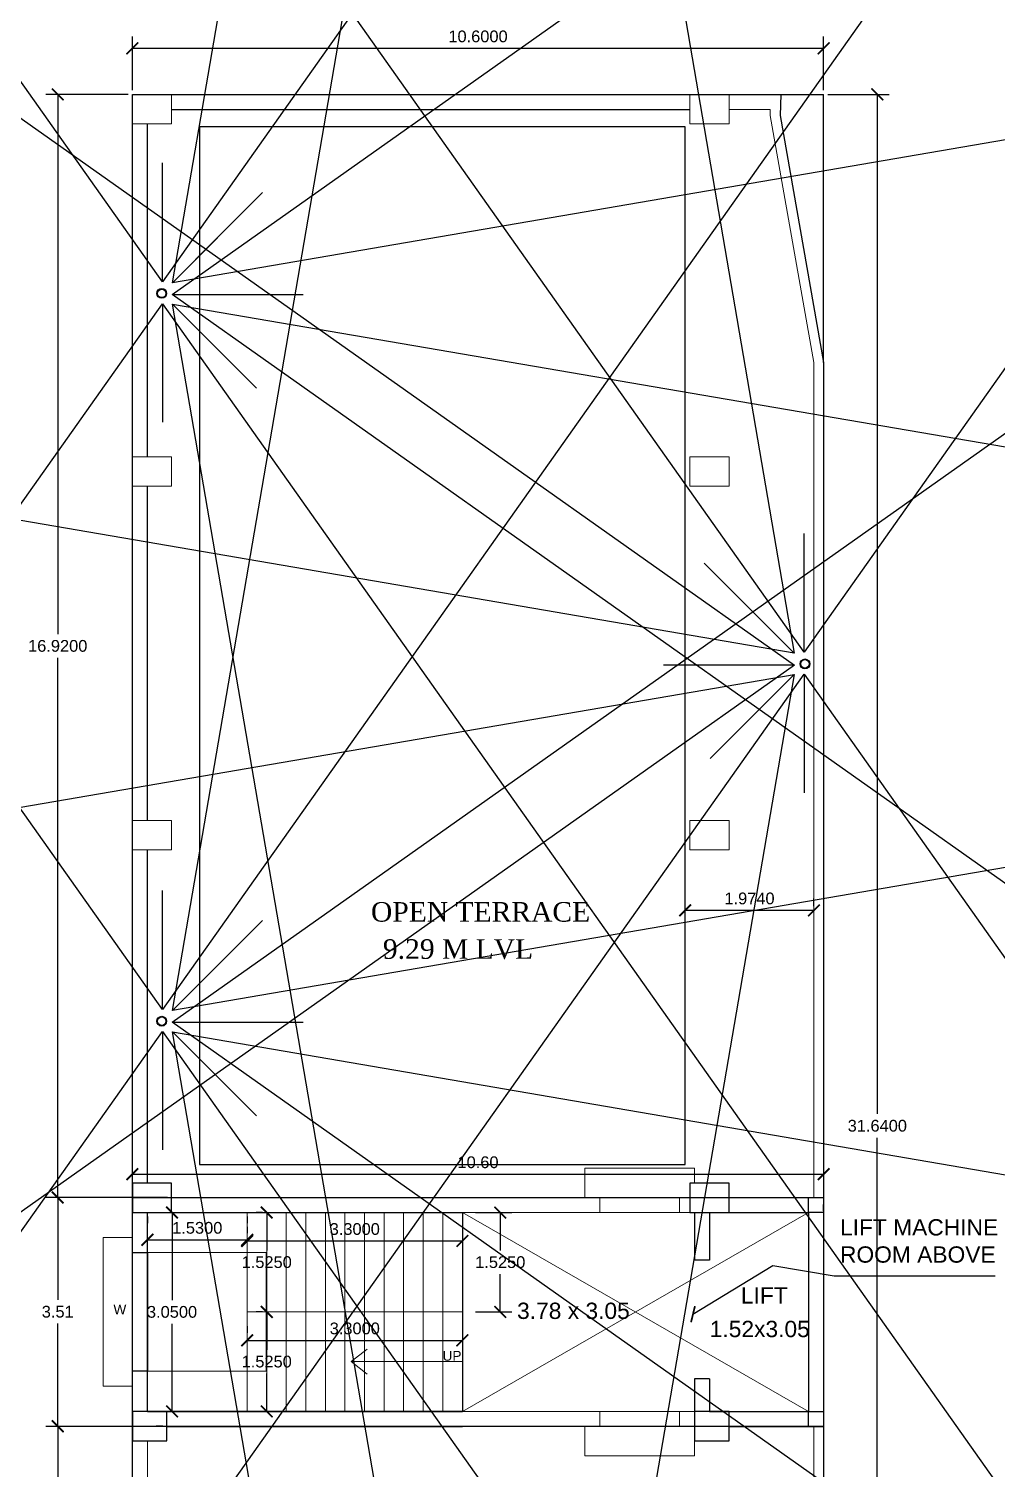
# Model space of a CAD drawing. Header units: metres. Extents: x -1559787 to -1559491, y 43492 to 43648.
# Drawn here: x -1559646.12 to -1559631.27, y 43506.4 to 43528.49 of the extents above; entities that cross this region are included whole.
import ezdxf

# ---------------------------------------------------------------- set-up
doc = ezdxf.new("R2010")
doc.units = ezdxf.units.M
doc.header["$LTSCALE"] = 750
doc.header["$MEASUREMENT"] = 0
doc.header["$PDMODE"] = 35
doc.header["$PDSIZE"] = 50
for name, pattern in [('Dashed', [0.75, 0.5, -0.25]), ('DOT2', [0.125, 0, -0.125]), ('HIDDEN', [0.375, 0.25, -0.125]), ('PHANTOM2', [1.25, 0.625, -0.125, 0.125, -0.125, 0.125, -0.125])]:
    doc.linetypes.add(name, pattern=pattern)
doc.layers.get('0').update_dxf_attribs({"lineweight": 5})
doc.layers.get('Defpoints').update_dxf_attribs({"lineweight": 0})
for name, color, linetype, lineweight in [('AR_DOOR', 32, 'Continuous', 9), ('BLK_1_FLR_2_ EXIT_WIDTH_ STAIR', 1, 'Continuous', 5), ('BLK_1_FLR_2_ROOM_1_LIGHT_VENTILATION_1', 2, 'Continuous', 5), ('BLK_1_FLR_2_STAIR_1_FLIGHT_1', 7, 'Continuous', 5), ('BLK_1_FLR_2_STAIR_1_FLIGHT_2', 7, 'Continuous', 5), ('BLK_1_FLR_2_STAIR_1_LANDING_1', 7, 'Continuous', 5), ('BLK_1_FLR_3_ROOF_AREA', 54, 'Continuous', 5), ('column', 242, 'Continuous', 25), ('ED', 30, 'Continuous', 0), ('TWO WHEELER', 8, 'Continuous', 13)]:
    doc.layers.add(name, color=color, linetype=linetype, lineweight=lineweight)
for name, color, linetype in [('BLK_1_FLR_1_STAIR_1', 1, 'Continuous'), ('BLK_1_STAIR_HEADROOM', 1, 'Continuous'), ('BLK_1_TERRACESERVICE_UTILITYDISTANCE', 1, 'Continuous'), ('DIM', 9, 'Continuous'), ('SOLAR_PANEL', 3, 'Continuous')]:
    doc.layers.add(name, color=color, linetype=linetype)
doc.styles.add('RS1', font='romans.shx', dxfattribs={"width": 0.75})
doc.styles.get("Standard").update_dxf_attribs({"font": 'arial.ttf'})
doc.styles.add('style4', font='BOOKOS.TTF', dxfattribs={"height": 300})
doc.dimstyles.new('DIM-100', dxfattribs={"dimtxt": 200, "dimasz": 100, "dimexe": 25, "dimexo": 25, "dimgap": 35, "dimtad": 1, "dimdec": 0, "dimrnd": 5, "dimzin": 0, "dimdsep": 46, "dimtxsty": 'RS1', "dimblk": 'ARCHTICK', "dimcen": 100, "dimdle": 25, "dimclrd": 8, "dimclre": 8, "dimclrt": 4, "dimadec": 0, "dimazin": 0, "dimtfac": 0.5, "dimtdec": 0, "dimtmove": 1, "dimatfit": 0, "dimfxl": 0, "dimfrac": 1, "dimtolj": 1, "dimtzin": 0, "dimarcsym": 0})
doc.dimstyles.get("Standard").update_dxf_attribs({"dimtxt": 0.18, "dimasz": 0.18, "dimexe": 0.18, "dimexo": 0.0625, "dimgap": 0.09, "dimtad": 1, "dimtih": 1, "dimtoh": 1, "dimdec": 4, "dimzin": 0, "dimdsep": 46, "dimtxsty": 'Standard', "dimblk": 'ARCHTICK', "dimcen": 0.09, "dimadec": 0, "dimazin": 0, "dimtfac": 1, "dimtdec": 4, "dimtofl": 0, "dimtmove": 0, "dimatfit": 3, "dimldrblk": 'ARCHTICK', "dimfxl": 0, "dimtolj": 1, "dimtzin": 0, "dimarcsym": 0})

# ---------------------------------------------------------------- blocks, each defined once
blk = doc.blocks.new('_ArchTick')
at = {"color": 0, "linetype": 'ByBlock', "const_width": 0.15}
blk.add_lwpolyline([(-0.5, -0.5), (0.5, 0.5)], dxfattribs=at)
blk = doc.blocks.new('*D163')
at = {"layer": 'BLK_1_TERRACESERVICE_UTILITYDISTANCE', "color": 0, "lineweight": -2}
for p, q in [((-1559636.06, 43513.034), (-1559636.06, 43515.151)), ((-1559634.086, 43515.034), (-1559634.086, 43515.151)), ((-1559634.086, 43514.971), (-1559636.06, 43514.971))]:
    blk.add_line(p, q, dxfattribs=at)
at = {"layer": 'Defpoints', "color": 0}
for p in [(-1559636.06, 43514.971), (-1559634.086, 43514.971), (-1559636.06, 43512.971)]:
    blk.add_point(p, dxfattribs=at)
at = {"layer": 'BLK_1_TERRACESERVICE_UTILITYDISTANCE', "color": 0, "lineweight": -2, "xscale": 0.18, "yscale": 0.18, "zscale": 0.18, "rotation": 180}
blk.add_blockref('_ArchTick', (-1559636.06, 43514.971), dxfattribs=at)
at = {"layer": 'BLK_1_TERRACESERVICE_UTILITYDISTANCE', "color": 0, "lineweight": -2, "xscale": 0.18, "yscale": 0.18, "zscale": 0.18}
blk.add_blockref('_ArchTick', (-1559634.086, 43514.971), dxfattribs=at)
at = {"layer": 'BLK_1_TERRACESERVICE_UTILITYDISTANCE', "color": 0, "insert": (-1559635.073, 43515.153), "char_height": 0.18, "attachment_point": 5}
blk.add_mtext('\\A1;1.9740', dxfattribs=at)
blk = doc.blocks.new('SUNSHADE W1')
at = {"linetype": 'HIDDEN'}
for p, q in [((260.541, 502.104), (260.091, 502.104)), ((260.091, 502.104), (260.091, 499.824)), ((260.541, 501.874), (260.541, 502.104)), ((260.541, 499.824), (260.541, 500.054)), ((260.091, 499.824), (260.541, 499.824))]:
    blk.add_line(p, q, dxfattribs=at)
blk = doc.blocks.new('*D167')
at = {"layer": 'Defpoints', "color": 0}
for p in [(-1559644.536, 43527.487), (-1559645.681, 43510.567), (-1559643.936, 43510.567)]:
    blk.add_point(p, dxfattribs=at)
at = {"layer": 'ED', "color": 0, "lineweight": -2}
for p, q in [((-1559644.599, 43527.487), (-1559645.861, 43527.487)), ((-1559645.681, 43527.487), (-1559645.681, 43519.209)), ((-1559645.681, 43510.567), (-1559645.681, 43518.845)), ((-1559643.999, 43510.567), (-1559645.861, 43510.567))]:
    blk.add_line(p, q, dxfattribs=at)
at = {"layer": 'ED', "color": 0, "lineweight": -2, "xscale": 0.18, "yscale": 0.18, "zscale": 0.18}
for p, rotation in [((-1559645.681, 43527.487), 90), ((-1559645.681, 43510.567), 270)]:
    blk.add_blockref('_ArchTick', p, dxfattribs=dict(at, rotation=rotation))
at = {"layer": 'ED', "color": 0, "insert": (-1559645.681, 43519.027), "char_height": 0.18, "attachment_point": 5}
blk.add_mtext('\\A1;16.9200', dxfattribs=at)
blk = doc.blocks.new('*D168')
at = {"layer": 'BLK_1_STAIR_HEADROOM', "color": 0, "linetype": 'DOT2', "lineweight": -2}
for p, q in [((-1559643.999, 43510.567), (-1559645.861, 43510.567)), ((-1559644.069, 43507.062), (-1559645.861, 43507.062))]:
    blk.add_line(p, q, dxfattribs=at)
at = {"layer": 'BLK_1_STAIR_HEADROOM', "color": 0, "linetype": 'PHANTOM2', "lineweight": -2}
for p, q in [((-1559645.681, 43510.567), (-1559645.681, 43508.997)), ((-1559645.681, 43507.062), (-1559645.681, 43508.633))]:
    blk.add_line(p, q, dxfattribs=at)
at = {"layer": 'Defpoints', "color": 0}
for p in [(-1559643.936, 43510.567), (-1559645.681, 43507.062), (-1559644.006, 43507.062)]:
    blk.add_point(p, dxfattribs=at)
at = {"layer": 'BLK_1_STAIR_HEADROOM', "color": 0, "lineweight": -2, "xscale": 0.18, "yscale": 0.18, "zscale": 0.18}
for p, rotation in [((-1559645.681, 43510.567), 90), ((-1559645.681, 43507.062), 270)]:
    blk.add_blockref('_ArchTick', p, dxfattribs=dict(at, rotation=rotation))
at = {"layer": 'BLK_1_STAIR_HEADROOM', "color": 0, "insert": (-1559645.681, 43508.815), "char_height": 0.18, "attachment_point": 5}
blk.add_mtext('\\A1;3.51', dxfattribs=at)
blk = doc.blocks.new('*D169')
at = {"layer": 'Defpoints', "color": 0}
for p in [(-1559644.006, 43507.057), (-1559645.681, 43496.072), (-1559644.271, 43496.072)]:
    blk.add_point(p, dxfattribs=at)
at = {"layer": 'ED', "color": 0, "lineweight": -2}
for p, q in [((-1559644.069, 43507.057), (-1559645.861, 43507.057)), ((-1559645.681, 43507.057), (-1559645.681, 43501.747)), ((-1559645.681, 43496.072), (-1559645.681, 43501.383)), ((-1559644.334, 43496.072), (-1559645.861, 43496.072))]:
    blk.add_line(p, q, dxfattribs=at)
at = {"layer": 'ED', "color": 0, "lineweight": -2, "xscale": 0.18, "yscale": 0.18, "zscale": 0.18}
for p, rotation in [((-1559645.681, 43507.057), 90), ((-1559645.681, 43496.072), 270)]:
    blk.add_blockref('_ArchTick', p, dxfattribs=dict(at, rotation=rotation))
at = {"layer": 'ED', "color": 0, "insert": (-1559645.681, 43501.565), "char_height": 0.18, "attachment_point": 5}
blk.add_mtext('\\A1;10.9850', dxfattribs=at)
blk = doc.blocks.new('*D172')
at = {"layer": 'Defpoints', "color": 0}
for p in [(-1559633.936, 43527.487), (-1559633.113, 43527.487), (-1559633.936, 43495.847)]:
    blk.add_point(p, dxfattribs=at)
at = {"layer": 'ED', "color": 0, "lineweight": -2}
for p, q in [((-1559633.874, 43527.487), (-1559632.933, 43527.487)), ((-1559633.113, 43527.487), (-1559633.113, 43511.849)), ((-1559633.113, 43495.847), (-1559633.113, 43511.485)), ((-1559633.874, 43495.847), (-1559632.933, 43495.847))]:
    blk.add_line(p, q, dxfattribs=at)
at = {"layer": 'ED', "color": 0, "lineweight": -2, "xscale": 0.18, "yscale": 0.18, "zscale": 0.18}
for p, rotation in [((-1559633.113, 43527.487), 90), ((-1559633.113, 43495.847), 270)]:
    blk.add_blockref('_ArchTick', p, dxfattribs=dict(at, rotation=rotation))
at = {"layer": 'ED', "color": 0, "insert": (-1559633.113, 43511.667), "char_height": 0.18, "attachment_point": 5}
blk.add_mtext('\\A1;31.6400', dxfattribs=at)
blk = doc.blocks.new('*D173')
at = {"layer": 'Defpoints', "color": 0}
for p in [(-1559644.536, 43528.193), (-1559644.536, 43527.487), (-1559633.936, 43527.487)]:
    blk.add_point(p, dxfattribs=at)
at = {"layer": 'ED', "color": 0, "lineweight": -2}
for p, q in [((-1559644.536, 43527.55), (-1559644.536, 43528.373)), ((-1559633.936, 43527.55), (-1559633.936, 43528.373)), ((-1559633.936, 43528.193), (-1559644.536, 43528.193))]:
    blk.add_line(p, q, dxfattribs=at)
at = {"layer": 'ED', "color": 0, "lineweight": -2, "xscale": 0.18, "yscale": 0.18, "zscale": 0.18, "rotation": 180}
blk.add_blockref('_ArchTick', (-1559644.536, 43528.193), dxfattribs=at)
at = {"layer": 'ED', "color": 0, "lineweight": -2, "xscale": 0.18, "yscale": 0.18, "zscale": 0.18}
blk.add_blockref('_ArchTick', (-1559633.936, 43528.193), dxfattribs=at)
at = {"layer": 'ED', "color": 0, "insert": (-1559639.236, 43528.375), "char_height": 0.18, "attachment_point": 5}
blk.add_mtext('\\A1;10.6000', dxfattribs=at)
blk = doc.blocks.new('*D194')
at = {"layer": 'BLK_1_STAIR_HEADROOM', "color": 0, "linetype": 'DOT2', "lineweight": -2}
for p, q in [((-1559644.536, 43510.362), (-1559644.536, 43511.105)), ((-1559633.936, 43510.362), (-1559633.936, 43511.105))]:
    blk.add_line(p, q, dxfattribs=at)
at = {"layer": 'BLK_1_STAIR_HEADROOM', "color": 0, "linetype": 'PHANTOM2', "lineweight": -2}
blk.add_line((-1559644.536, 43510.925), (-1559633.936, 43510.925), dxfattribs=at)
at = {"layer": 'Defpoints', "color": 0}
for p in [(-1559633.936, 43510.925), (-1559644.536, 43510.299), (-1559633.936, 43510.299)]:
    blk.add_point(p, dxfattribs=at)
at = {"layer": 'BLK_1_STAIR_HEADROOM', "color": 0, "lineweight": -2, "xscale": 0.18, "yscale": 0.18, "zscale": 0.18, "rotation": 180}
blk.add_blockref('_ArchTick', (-1559644.536, 43510.925), dxfattribs=at)
at = {"layer": 'BLK_1_STAIR_HEADROOM', "color": 0, "lineweight": -2, "xscale": 0.18, "yscale": 0.18, "zscale": 0.18}
blk.add_blockref('_ArchTick', (-1559633.936, 43510.925), dxfattribs=at)
at = {"layer": 'BLK_1_STAIR_HEADROOM', "color": 0, "insert": (-1559639.236, 43511.107), "char_height": 0.18, "attachment_point": 5}
blk.add_mtext('\\A1;10.60', dxfattribs=at)
blk = doc.blocks.new('*D210')
at = {"layer": 'BLK_1_FLR_2_STAIR_1_FLIGHT_1', "color": 0, "linetype": 'DOT2', "lineweight": -2}
for p, q in [((-1559642.539, 43510.337), (-1559642.656, 43510.337)), ((-1559642.539, 43508.812), (-1559642.656, 43508.812))]:
    blk.add_line(p, q, dxfattribs=at)
at = {"layer": 'BLK_1_FLR_2_STAIR_1_FLIGHT_1', "color": 0, "linetype": 'PHANTOM2', "lineweight": -2}
for p, q in [((-1559642.476, 43510.337), (-1559642.476, 43509.757)), ((-1559642.476, 43508.812), (-1559642.476, 43509.393))]:
    blk.add_line(p, q, dxfattribs=at)
at = {"layer": 'Defpoints', "color": 0}
for p in [(-1559642.476, 43510.337), (-1559642.476, 43508.812), (-1559642.476, 43508.812)]:
    blk.add_point(p, dxfattribs=at)
at = {"layer": 'BLK_1_FLR_2_STAIR_1_FLIGHT_1', "color": 0, "lineweight": -2, "xscale": 0.18, "yscale": 0.18, "zscale": 0.18}
for p, rotation in [((-1559642.476, 43510.337), 90), ((-1559642.476, 43508.812), 270)]:
    blk.add_blockref('_ArchTick', p, dxfattribs=dict(at, rotation=rotation))
at = {"layer": 'BLK_1_FLR_2_STAIR_1_FLIGHT_1', "color": 0, "insert": (-1559642.476, 43509.575), "char_height": 0.18, "attachment_point": 5}
blk.add_mtext('\\A1;1.5250', dxfattribs=at)
blk = doc.blocks.new('*D211')
at = {"layer": 'BLK_1_FLR_2_STAIR_1_FLIGHT_1', "color": 0, "linetype": 'DOT2', "lineweight": -2}
for p, q in [((-1559642.776, 43510.119), (-1559642.776, 43509.721)), ((-1559639.476, 43510.119), (-1559639.476, 43509.721))]:
    blk.add_line(p, q, dxfattribs=at)
at = {"layer": 'BLK_1_FLR_2_STAIR_1_FLIGHT_1', "color": 0, "linetype": 'PHANTOM2', "lineweight": -2}
blk.add_line((-1559642.776, 43509.901), (-1559639.476, 43509.901), dxfattribs=at)
at = {"layer": 'Defpoints', "color": 0}
for p in [(-1559642.776, 43510.181), (-1559639.476, 43510.181), (-1559639.476, 43509.901)]:
    blk.add_point(p, dxfattribs=at)
at = {"layer": 'BLK_1_FLR_2_STAIR_1_FLIGHT_1', "color": 0, "lineweight": -2, "xscale": 0.18, "yscale": 0.18, "zscale": 0.18, "rotation": 180}
blk.add_blockref('_ArchTick', (-1559642.776, 43509.901), dxfattribs=at)
at = {"layer": 'BLK_1_FLR_2_STAIR_1_FLIGHT_1', "color": 0, "lineweight": -2, "xscale": 0.18, "yscale": 0.18, "zscale": 0.18}
blk.add_blockref('_ArchTick', (-1559639.476, 43509.901), dxfattribs=at)
at = {"layer": 'BLK_1_FLR_2_STAIR_1_FLIGHT_1', "color": 0, "insert": (-1559641.126, 43510.083), "char_height": 0.18, "attachment_point": 5}
blk.add_mtext('\\A1;3.3000', dxfattribs=at)
blk = doc.blocks.new('*D212')
at = {"layer": 'BLK_1_FLR_2_STAIR_1_FLIGHT_2', "color": 0, "linetype": 'DOT2', "lineweight": -2}
for p, q in [((-1559642.539, 43508.812), (-1559642.656, 43508.812)), ((-1559642.539, 43507.287), (-1559642.656, 43507.287))]:
    blk.add_line(p, q, dxfattribs=at)
at = {"layer": 'BLK_1_FLR_2_STAIR_1_FLIGHT_2', "color": 0, "linetype": 'PHANTOM2', "lineweight": -2}
for p, q in [((-1559642.476, 43508.812), (-1559642.476, 43508.232)), ((-1559642.476, 43507.287), (-1559642.476, 43507.868))]:
    blk.add_line(p, q, dxfattribs=at)
at = {"layer": 'Defpoints', "color": 0}
for p in [(-1559642.476, 43508.812), (-1559642.476, 43507.287), (-1559642.476, 43507.287)]:
    blk.add_point(p, dxfattribs=at)
at = {"layer": 'BLK_1_FLR_2_STAIR_1_FLIGHT_2', "color": 0, "lineweight": -2, "xscale": 0.18, "yscale": 0.18, "zscale": 0.18}
for p, rotation in [((-1559642.476, 43508.812), 90), ((-1559642.476, 43507.287), 270)]:
    blk.add_blockref('_ArchTick', p, dxfattribs=dict(at, rotation=rotation))
at = {"layer": 'BLK_1_FLR_2_STAIR_1_FLIGHT_2', "color": 0, "insert": (-1559642.476, 43508.05), "char_height": 0.18, "attachment_point": 5}
blk.add_mtext('\\A1;1.5250', dxfattribs=at)
blk = doc.blocks.new('*D213')
at = {"layer": 'BLK_1_FLR_2_STAIR_1_FLIGHT_2', "color": 0, "linetype": 'DOT2', "lineweight": -2}
for p, q in [((-1559642.776, 43508.594), (-1559642.776, 43508.196)), ((-1559639.476, 43508.594), (-1559639.476, 43508.196))]:
    blk.add_line(p, q, dxfattribs=at)
at = {"layer": 'BLK_1_FLR_2_STAIR_1_FLIGHT_2', "color": 0, "linetype": 'PHANTOM2', "lineweight": -2}
blk.add_line((-1559642.776, 43508.376), (-1559639.476, 43508.376), dxfattribs=at)
at = {"layer": 'Defpoints', "color": 0}
for p in [(-1559642.776, 43508.656), (-1559639.476, 43508.656), (-1559639.476, 43508.376)]:
    blk.add_point(p, dxfattribs=at)
at = {"layer": 'BLK_1_FLR_2_STAIR_1_FLIGHT_2', "color": 0, "lineweight": -2, "xscale": 0.18, "yscale": 0.18, "zscale": 0.18, "rotation": 180}
blk.add_blockref('_ArchTick', (-1559642.776, 43508.376), dxfattribs=at)
at = {"layer": 'BLK_1_FLR_2_STAIR_1_FLIGHT_2', "color": 0, "lineweight": -2, "xscale": 0.18, "yscale": 0.18, "zscale": 0.18}
blk.add_blockref('_ArchTick', (-1559639.476, 43508.376), dxfattribs=at)
at = {"layer": 'BLK_1_FLR_2_STAIR_1_FLIGHT_2', "color": 0, "insert": (-1559641.126, 43508.558), "char_height": 0.18, "attachment_point": 5}
blk.add_mtext('\\A1;3.3000', dxfattribs=at)
blk = doc.blocks.new('*D214')
at = {"layer": 'BLK_1_FLR_2_STAIR_1_LANDING_1', "color": 0, "linetype": 'DOT2', "lineweight": -2}
for p, q in [((-1559644.306, 43510.275), (-1559644.306, 43509.739)), ((-1559642.776, 43510.275), (-1559642.776, 43509.739))]:
    blk.add_line(p, q, dxfattribs=at)
at = {"layer": 'BLK_1_FLR_2_STAIR_1_LANDING_1', "color": 0, "linetype": 'PHANTOM2', "lineweight": -2}
blk.add_line((-1559644.306, 43509.919), (-1559642.776, 43509.919), dxfattribs=at)
at = {"layer": 'Defpoints', "color": 0}
for p in [(-1559644.306, 43510.337), (-1559642.776, 43510.337), (-1559642.776, 43509.919)]:
    blk.add_point(p, dxfattribs=at)
at = {"layer": 'BLK_1_FLR_2_STAIR_1_LANDING_1', "color": 0, "lineweight": -2, "xscale": 0.18, "yscale": 0.18, "zscale": 0.18, "rotation": 180}
blk.add_blockref('_ArchTick', (-1559644.306, 43509.919), dxfattribs=at)
at = {"layer": 'BLK_1_FLR_2_STAIR_1_LANDING_1', "color": 0, "lineweight": -2, "xscale": 0.18, "yscale": 0.18, "zscale": 0.18}
blk.add_blockref('_ArchTick', (-1559642.776, 43509.919), dxfattribs=at)
at = {"layer": 'BLK_1_FLR_2_STAIR_1_LANDING_1', "color": 0, "insert": (-1559643.541, 43510.101), "char_height": 0.18, "attachment_point": 5}
blk.add_mtext('\\A1;1.5300', dxfattribs=at)
blk = doc.blocks.new('*D215')
at = {"layer": 'BLK_1_FLR_2_STAIR_1_LANDING_1', "color": 0, "linetype": 'DOT2', "lineweight": -2}
for p, q in [((-1559644.244, 43510.337), (-1559643.748, 43510.337)), ((-1559644.244, 43507.287), (-1559643.748, 43507.287))]:
    blk.add_line(p, q, dxfattribs=at)
at = {"layer": 'BLK_1_FLR_2_STAIR_1_LANDING_1', "color": 0, "linetype": 'PHANTOM2', "lineweight": -2}
for p, q in [((-1559643.928, 43510.337), (-1559643.928, 43508.994)), ((-1559643.928, 43507.287), (-1559643.928, 43508.63))]:
    blk.add_line(p, q, dxfattribs=at)
at = {"layer": 'Defpoints', "color": 0}
for p in [(-1559644.306, 43510.337), (-1559644.306, 43507.287), (-1559643.928, 43507.287)]:
    blk.add_point(p, dxfattribs=at)
at = {"layer": 'BLK_1_FLR_2_STAIR_1_LANDING_1', "color": 0, "lineweight": -2, "xscale": 0.18, "yscale": 0.18, "zscale": 0.18}
for p, rotation in [((-1559643.928, 43510.337), 90), ((-1559643.928, 43507.287), 270)]:
    blk.add_blockref('_ArchTick', p, dxfattribs=dict(at, rotation=rotation))
at = {"layer": 'BLK_1_FLR_2_STAIR_1_LANDING_1', "color": 0, "insert": (-1559643.928, 43508.812), "char_height": 0.18, "attachment_point": 5}
blk.add_mtext('\\A1;3.0500', dxfattribs=at)
blk = doc.blocks.new('*D216')
at = {"layer": 'BLK_1_FLR_2_ EXIT_WIDTH_ STAIR', "color": 0, "lineweight": -2}
for p, q in [((-1559639.274, 43510.337), (-1559638.715, 43510.337)), ((-1559638.895, 43510.337), (-1559638.895, 43509.757)), ((-1559638.895, 43508.812), (-1559638.895, 43509.393)), ((-1559639.274, 43508.812), (-1559638.715, 43508.812))]:
    blk.add_line(p, q, dxfattribs=at)
at = {"layer": 'Defpoints', "color": 0}
for p in [(-1559639.336, 43510.337), (-1559639.336, 43508.812), (-1559638.895, 43508.812)]:
    blk.add_point(p, dxfattribs=at)
at = {"layer": 'BLK_1_FLR_2_ EXIT_WIDTH_ STAIR', "color": 0, "lineweight": -2, "xscale": 0.18, "yscale": 0.18, "zscale": 0.18}
for p, rotation in [((-1559638.895, 43510.337), 90), ((-1559638.895, 43508.812), 270)]:
    blk.add_blockref('_ArchTick', p, dxfattribs=dict(at, rotation=rotation))
at = {"layer": 'BLK_1_FLR_2_ EXIT_WIDTH_ STAIR', "color": 0, "insert": (-1559638.895, 43509.575), "char_height": 0.18, "attachment_point": 5}
blk.add_mtext('\\A1;1.5250', dxfattribs=at)

msp = doc.modelspace()

# ---------------------------------------------------------------- linework, layer by layer
at = {"lineweight": -2}
for p, q in [((-1559644.5362, 43527.48736), (-1559635.3862, 43527.48736)), ((-1559644.5362, 43495.84736), (-1559644.5362, 43527.48736)), ((-1559634.59426, 43527.48736), (-1559634.60044, 43527.16149)), ((-1559643.9362, 43527.25736), (-1559635.9862, 43527.25736)), ((-1559634.60044, 43527.16149), (-1559633.9362, 43523.37494)), ((-1559644.3062, 43521.92736), (-1559644.3062, 43527.03736)), ((-1559644.3062, 43516.34736), (-1559644.3062, 43521.47736)), ((-1559644.3062, 43510.78736), (-1559644.3062, 43515.89736)), ((-1559643.9362, 43510.56736), (-1559639.4762, 43510.56736)), ((-1559635.3862, 43510.56736), (-1559633.9362, 43510.56736)), ((-1559633.9362, 43510.56736), (-1559633.9362, 43507.05736)), ((-1559644.5362, 43510.33736), (-1559639.4762, 43510.33736)), ((-1559644.3062, 43507.28736), (-1559644.3062, 43510.33736)), ((-1559635.9162, 43510.33736), (-1559635.9162, 43509.60736)), ((-1559635.6862, 43510.33736), (-1559634.1662, 43510.33736)), ((-1559635.6862, 43510.33736), (-1559635.6862, 43509.60736)), ((-1559634.1662, 43510.33736), (-1559634.1662, 43507.28736)), ((-1559635.6862, 43509.60736), (-1559635.9162, 43509.60736)), ((-1559635.9162, 43507.78736), (-1559635.9162, 43507.28736)), ((-1559635.6862, 43507.78736), (-1559635.9162, 43507.78736)), ((-1559635.6862, 43507.78736), (-1559635.6862, 43507.28736)), ((-1559644.3062, 43507.28736), (-1559639.4762, 43507.28736)), ((-1559635.6862, 43507.28736), (-1559634.1662, 43507.28736)), ((-1559644.0062, 43507.05736), (-1559639.4762, 43507.05736)), ((-1559635.3862, 43507.05736), (-1559633.9362, 43507.05736))]:
    msp.add_line(p, q, dxfattribs=at)
at = {"linetype": 'Dashed', "lineweight": -2}
for p, q in [((-1559635.3862, 43527.48736), (-1559634.59426, 43527.48736)), ((-1559634.59426, 43527.48736), (-1559633.9362, 43527.48736)), ((-1559633.9362, 43523.37494), (-1559633.9362, 43527.48736)), ((-1559633.9362, 43523.37494), (-1559633.9362, 43510.56736)), ((-1559633.9362, 43510.56736), (-1559633.9362, 43495.84736))]:
    msp.add_line(p, q, dxfattribs=at)
for p, q in [((-1559635.3862, 43527.25736), (-1559634.7562, 43527.25736)), ((-1559634.7562, 43527.25736), (-1559634.7562, 43527.16149)), ((-1559634.0862, 43523.37494), (-1559634.7562, 43527.16149)), ((-1559634.0862, 43510.56736), (-1559634.0862, 43523.37494)), ((-1559637.5962, 43510.56736), (-1559637.5962, 43511.01736)), ((-1559637.5962, 43511.01736), (-1559635.9162, 43511.01736)), ((-1559635.9162, 43511.01736), (-1559635.9162, 43510.78736)), ((-1559639.4762, 43510.56736), (-1559635.9862, 43510.56736)), ((-1559642.7762, 43507.28736), (-1559642.7762, 43510.33736)), ((-1559642.4762, 43507.28736), (-1559642.4762, 43510.33736)), ((-1559642.1762, 43507.28736), (-1559642.1762, 43510.33736)), ((-1559641.8762, 43507.28736), (-1559641.8762, 43510.33736)), ((-1559641.5762, 43507.28736), (-1559641.5762, 43510.33736)), ((-1559641.2762, 43507.28736), (-1559641.2762, 43510.33736)), ((-1559640.9762, 43507.28736), (-1559640.9762, 43510.33736)), ((-1559640.6762, 43507.28736), (-1559640.6762, 43510.33736)), ((-1559640.3762, 43507.28736), (-1559640.3762, 43510.33736)), ((-1559640.0762, 43507.28736), (-1559640.0762, 43510.33736)), ((-1559639.7762, 43507.28736), (-1559639.7762, 43510.33736)), ((-1559639.4762, 43510.33736), (-1559635.9162, 43510.33736)), ((-1559639.4762, 43510.33736), (-1559634.1662, 43507.28736)), ((-1559634.1662, 43510.33736), (-1559639.4762, 43507.28736)), ((-1559639.4762, 43507.28736), (-1559639.4762, 43510.33736)), ((-1559642.7762, 43508.81236), (-1559639.4762, 43508.81236)), ((-1559641.18189, 43508.04986), (-1559640.93475, 43508.24283)), ((-1559641.18189, 43508.04986), (-1559639.4762, 43508.04986)), ((-1559641.18189, 43508.04986), (-1559640.93475, 43507.85689)), ((-1559639.4762, 43507.28736), (-1559635.9162, 43507.28736)), ((-1559639.4762, 43507.05736), (-1559635.9162, 43507.05736)), ((-1559637.3662, 43507.05736), (-1559637.5962, 43507.05736)), ((-1559637.5962, 43507.05736), (-1559637.5962, 43506.60736)), ((-1559634.0862, 43496.07736), (-1559634.0862, 43507.05736)), ((-1559644.3062, 43506.83736), (-1559644.3062, 43503.54569)), ((-1559635.9162, 43506.60736), (-1559635.9162, 43506.83736)), ((-1559637.5962, 43506.60736), (-1559635.9162, 43506.60736))]:
    msp.add_line(p, q)
for points in [[(-1559643.9362, 43527.03736), (-1559643.9362, 43527.48736), (-1559644.5362, 43527.48736), (-1559644.5362, 43527.03736)], [(-1559635.3862, 43527.03736), (-1559635.3862, 43527.48736), (-1559635.9862, 43527.48736), (-1559635.9862, 43527.03736)], [(-1559643.9362, 43521.47736), (-1559643.9362, 43521.92736), (-1559644.5362, 43521.92736), (-1559644.5362, 43521.47736)], [(-1559635.3862, 43521.47736), (-1559635.3862, 43521.92736), (-1559635.9862, 43521.92736), (-1559635.9862, 43521.47736)], [(-1559643.9362, 43515.89736), (-1559643.9362, 43516.34736), (-1559644.5362, 43516.34736), (-1559644.5362, 43515.89736)], [(-1559635.3862, 43515.89736), (-1559635.3862, 43516.34736), (-1559635.9862, 43516.34736), (-1559635.9862, 43515.89736)], [(-1559634.1662, 43507.28736), (-1559634.1662, 43507.05736), (-1559633.9362, 43507.05736), (-1559633.9362, 43507.28736)]]:
    msp.add_lwpolyline(points, close=True)
at = {"lineweight": -2}
msp.add_lwpolyline([(-1559644.5362, 43509.72236), (-1559644.3062, 43509.72236), (-1559644.3062, 43507.90236), (-1559644.5362, 43507.90236)], close=True, dxfattribs=at)
at = {"layer": 'AR_DOOR'}
for points in [[(-1559637.3662, 43510.56736), (-1559637.3662, 43510.33736), (-1559636.1462, 43510.33736), (-1559636.1462, 43510.56736)], [(-1559637.3662, 43507.28736), (-1559637.3662, 43507.05736), (-1559636.1462, 43507.05736), (-1559636.1462, 43507.28736)]]:
    msp.add_lwpolyline(points, close=True, dxfattribs=at)
at = {"layer": 'BLK_1_FLR_1_STAIR_1'}
msp.add_lwpolyline([(-1559644.3062, 43510.33736), (-1559639.4762, 43510.33736), (-1559639.4762, 43507.28736), (-1559644.3062, 43507.28736)], close=True, dxfattribs=at)
at = {"layer": 'BLK_1_FLR_2_ROOM_1_LIGHT_VENTILATION_1'}
msp.add_lwpolyline([(-1559644.3062, 43507.90236), (-1559642.4862, 43507.90236), (-1559642.4862, 43509.72236), (-1559644.3062, 43509.72236)], close=True, dxfattribs=at)
at = {"layer": 'BLK_1_FLR_2_STAIR_1_FLIGHT_1'}
for p, q in [((-1559642.7762, 43510.33736), (-1559642.7762, 43508.81236)), ((-1559642.4762, 43510.33736), (-1559642.4762, 43508.81236)), ((-1559642.1762, 43510.33736), (-1559642.1762, 43508.81236)), ((-1559641.8762, 43510.33736), (-1559641.8762, 43508.81236)), ((-1559641.5762, 43510.33736), (-1559641.5762, 43508.81236)), ((-1559641.2762, 43510.33736), (-1559641.2762, 43508.81236)), ((-1559640.9762, 43510.33736), (-1559640.9762, 43508.81236)), ((-1559640.6762, 43510.33736), (-1559640.6762, 43508.81236)), ((-1559640.0762, 43510.33736), (-1559640.0762, 43508.81236)), ((-1559639.7762, 43510.33736), (-1559639.7762, 43508.81236)), ((-1559639.4762, 43510.33736), (-1559639.4762, 43508.81236))]:
    msp.add_line(p, q, dxfattribs=at)
msp.add_lwpolyline([(-1559642.7762, 43510.33736), (-1559639.4762, 43510.33736), (-1559639.4762, 43508.81236), (-1559642.7762, 43508.81236)], close=True, dxfattribs=at)
at = {"layer": 'BLK_1_FLR_2_STAIR_1_FLIGHT_2'}
for p, q in [((-1559642.7762, 43508.81236), (-1559642.7762, 43507.28736)), ((-1559642.4762, 43508.81236), (-1559642.4762, 43507.28736)), ((-1559642.1762, 43508.81236), (-1559642.1762, 43507.28736)), ((-1559641.8762, 43508.81236), (-1559641.8762, 43507.28736)), ((-1559641.5762, 43508.81236), (-1559641.5762, 43507.28736)), ((-1559641.2762, 43508.81236), (-1559641.2762, 43507.28736)), ((-1559640.9762, 43508.81236), (-1559640.9762, 43507.28736)), ((-1559640.6762, 43508.81236), (-1559640.6762, 43507.28736)), ((-1559640.3762, 43508.81236), (-1559640.3762, 43507.28736)), ((-1559640.0762, 43508.81236), (-1559640.0762, 43507.28736)), ((-1559639.7762, 43508.81236), (-1559639.7762, 43507.28736)), ((-1559639.4762, 43508.81236), (-1559639.4762, 43507.28736))]:
    msp.add_line(p, q, dxfattribs=at)
msp.add_lwpolyline([(-1559639.4762, 43508.81236), (-1559642.7762, 43508.81236), (-1559642.7762, 43507.28736), (-1559639.4762, 43507.28736)], close=True, dxfattribs=at)
at = {"layer": 'BLK_1_FLR_2_STAIR_1_LANDING_1'}
msp.add_lwpolyline([(-1559644.3062, 43510.33736), (-1559642.7762, 43510.33736), (-1559642.7762, 43507.28736), (-1559644.3062, 43507.28736)], close=True, dxfattribs=at)
at = {"layer": 'BLK_1_FLR_3_ROOF_AREA'}
msp.add_lwpolyline([(-1559644.5362, 43527.48736), (-1559634.59426, 43527.48736), (-1559634.60044, 43527.16149), (-1559633.93594, 43523.37349), (-1559633.9362, 43495.84736), (-1559644.5362, 43495.84736)], close=True, dxfattribs=at)
at = {"layer": 'BLK_1_STAIR_HEADROOM'}
msp.add_lwpolyline([(-1559644.5362, 43510.56736), (-1559633.9362, 43510.56736), (-1559633.9362, 43507.05736), (-1559644.5362, 43507.05736)], close=True, dxfattribs=at)
at = {"layer": 'column'}
for points in [[(-1559643.9362, 43510.33736), (-1559643.9362, 43510.78736), (-1559644.5362, 43510.78736), (-1559644.5362, 43510.33736)], [(-1559635.3862, 43510.33736), (-1559635.3862, 43510.78736), (-1559635.9862, 43510.78736), (-1559635.9862, 43510.33736)], [(-1559634.1662, 43510.33736), (-1559634.1662, 43510.56736), (-1559633.9362, 43510.56736), (-1559633.9362, 43510.33736)], [(-1559644.5362, 43507.28736), (-1559644.5362, 43506.83736), (-1559644.0062, 43506.83736), (-1559644.0062, 43507.28736)], [(-1559635.9162, 43507.28736), (-1559635.9162, 43506.83736), (-1559635.3862, 43506.83736), (-1559635.3862, 43507.28736)], [(-1559634.1662, 43507.05736), (-1559634.1662, 43507.28736), (-1559633.9362, 43507.28736), (-1559633.9362, 43507.05736)]]:
    msp.add_lwpolyline(points, close=True, dxfattribs=at)
at = {"layer": 'DIM', "linetype": 'Continuous'}
for centre, radius in [((-1559644.08558, 43524.43437), 0.075), ((-1559644.08558, 43524.43437), 0.06492), ((-1559634.22295, 43518.75184), 0.075), ((-1559634.22295, 43518.75184), 0.06492), ((-1559644.08558, 43513.27184), 0.075), ((-1559644.08558, 43513.27184), 0.06492)]:
    msp.add_circle(centre, radius, dxfattribs=at)
at = {"layer": 'SOLAR_PANEL', "color": 3}
msp.add_lwpolyline([(-1559643.50894, 43511.07356), (-1559636.06022, 43511.07356), (-1559636.06022, 43526.98741), (-1559643.50894, 43526.98741)], close=True, dxfattribs=at)

# ---------------------------------------------------------------- block references
msp.add_blockref('SUNSHADE W1', (-1559905.07737, 43007.848))

# ---------------------------------------------------------------- texts
at = {"style": 'style4'}
for s, p in [(' OPEN TERRACE', (-1559640.99063, 43514.79833)), ('       9.29 M LVL', (-1559641.48736, 43514.22857))]:
    msp.add_text(s, height=0.3, dxfattribs=at).set_placement(p)
for s, height, p in [('LIFT', 0.25, (-1559635.2048, 43508.94105)), ('W', 0.15, (-1559644.82666, 43508.77422)), ('3.78 x 3.05', 0.25, (-1559638.63707, 43508.70445)), ('1.52x3.05', 0.25, (-1559635.68262, 43508.42579)), ('UP', 0.15, (-1559639.78016, 43508.0641))]:
    msp.add_text(s, height=height).set_placement(p)
at = {"insert": (-1559633.68508, 43510.23463), "char_height": 0.25, "width": 3.3980796, "attachment_point": 1}
msp.add_mtext('\\A1;LIFT MACHINE ROOM ABOVE  ', dxfattribs=at)

# ---------------------------------------------------------------- dimensions: what is measured, and where the dimension line sits
at = {"layer": 'BLK_1_FLR_2_ EXIT_WIDTH_ STAIR'}
dim = msp.add_linear_dim(base=(-1559638.89502, 43508.81236), p1=(-1559639.33607, 43510.33736), p2=(-1559639.33607, 43508.81236), angle=270, dimstyle='Standard', dxfattribs=at)
dim.commit()
dim.dimension.update_dxf_attribs({"geometry": '*D216', "text_midpoint": (-1559638.89502, 43509.57486)})
at = {"layer": 'BLK_1_FLR_2_STAIR_1_FLIGHT_1', "color": 2}
dim = msp.add_linear_dim(base=(-1559642.4762, 43508.81236), p1=(-1559642.4762, 43510.33736), p2=(-1559642.4762, 43508.81236), angle=90, dimstyle='Standard', override={"dimfxl": 0, "dimarcsym": 2}, dxfattribs=at)
dim.commit()
dim.dimension.update_dxf_attribs({"geometry": '*D210', "text_midpoint": (-1559642.4762, 43509.57486)})
at = {"layer": 'BLK_1_FLR_2_STAIR_1_FLIGHT_1', "color": 1}
dim = msp.add_linear_dim(base=(-1559639.4762, 43509.9009), p1=(-1559642.7762, 43510.18125), p2=(-1559639.4762, 43510.18125), dimstyle='Standard', override={"dimfxl": 0, "dimarcsym": 2}, dxfattribs=at)
dim.commit()
dim.dimension.update_dxf_attribs({"geometry": '*D211', "text_midpoint": (-1559641.1262, 43510.08286)})
at = {"layer": 'BLK_1_FLR_2_STAIR_1_FLIGHT_2', "color": 2}
dim = msp.add_linear_dim(base=(-1559642.4762, 43507.28736), p1=(-1559642.4762, 43508.81236), p2=(-1559642.4762, 43507.28736), angle=90, dimstyle='Standard', override={"dimfxl": 0, "dimarcsym": 2}, dxfattribs=at)
dim.commit()
dim.dimension.update_dxf_attribs({"geometry": '*D212', "text_midpoint": (-1559642.4762, 43508.04986)})
at = {"layer": 'BLK_1_FLR_2_STAIR_1_FLIGHT_2', "color": 1}
dim = msp.add_linear_dim(base=(-1559639.4762, 43508.3759), p1=(-1559642.7762, 43508.65625), p2=(-1559639.4762, 43508.65625), dimstyle='Standard', override={"dimfxl": 0, "dimarcsym": 2}, dxfattribs=at)
dim.commit()
dim.dimension.update_dxf_attribs({"geometry": '*D213', "text_midpoint": (-1559641.1262, 43508.55786)})
at = {"layer": 'BLK_1_FLR_2_STAIR_1_LANDING_1', "color": 1}
dim = msp.add_linear_dim(base=(-1559643.92805, 43507.28736), p1=(-1559644.3062, 43510.33736), p2=(-1559644.3062, 43507.28736), angle=90, dimstyle='Standard', override={"dimfxl": 0, "dimarcsym": 2}, dxfattribs=at)
dim.commit()
dim.dimension.update_dxf_attribs({"geometry": '*D215', "text_midpoint": (-1559643.92805, 43508.81236)})
at = {"layer": 'BLK_1_FLR_2_STAIR_1_LANDING_1', "color": 2}
dim = msp.add_linear_dim(base=(-1559642.7762, 43509.91924), p1=(-1559644.3062, 43510.33736), p2=(-1559642.7762, 43510.33736), dimstyle='Standard', override={"dimfxl": 0, "dimarcsym": 2}, dxfattribs=at)
dim.commit()
dim.dimension.update_dxf_attribs({"geometry": '*D214', "text_midpoint": (-1559643.5412, 43510.1012)})
at = {"layer": 'BLK_1_STAIR_HEADROOM'}
dim = msp.add_linear_dim(base=(-1559633.9362, 43510.9251), p1=(-1559644.5362, 43510.29922), p2=(-1559633.9362, 43510.29922), dimstyle='Standard', override={"dimdec": 2, "dimtdec": 2, "dimfxl": 0, "dimarcsym": 2}, dxfattribs=at)
dim.commit()
dim.dimension.update_dxf_attribs({"geometry": '*D194', "text_midpoint": (-1559639.2362, 43511.10701)})
dim = msp.add_linear_dim(base=(-1559645.6812786241, 43507.0623598529), p1=(-1559643.936196096, 43510.5673598529), p2=(-1559644.0061960961, 43507.0623598529), angle=90, dimstyle='Standard', override={"dimdec": 2, "dimtdec": 2, "dimfxl": 0, "dimarcsym": 2}, dxfattribs=at)
dim.commit()
dim.dimension.update_dxf_attribs({"geometry": '*D168', "text_midpoint": (-1559645.6812786241, 43508.8148598527)})
at = {"layer": 'BLK_1_TERRACESERVICE_UTILITYDISTANCE', "color": 3}
dim = msp.add_linear_dim(base=(-1559636.06022, 43514.97119), p1=(-1559634.0862, 43514.97119), p2=(-1559636.06022, 43512.97119), dimstyle='Standard', override={"dimscale": 1}, dxfattribs=at)
dim.commit()
dim.dimension.update_dxf_attribs({"geometry": '*D163', "text_midpoint": (-1559635.07321, 43515.15309)})
at = {"layer": 'ED'}
dim = msp.add_linear_dim(base=(-1559644.5362, 43528.19266), p1=(-1559633.9362, 43527.48736), p2=(-1559644.5362, 43527.48736), dimstyle='Standard', override={"dimtmove": 1, "dimfxl": 5}, dxfattribs=at)
dim.commit()
dim.dimension.update_dxf_attribs({"geometry": '*D173', "text_midpoint": (-1559639.2362, 43528.37457)})
for base, p1, p2, picture, middle in [((-1559645.68128, 43510.56736), (-1559644.5362, 43527.48736), (-1559643.9362, 43510.56736), '*D167', (-1559645.68128, 43519.02736)), ((-1559633.11289, 43527.48736), (-1559633.9362, 43495.84736), (-1559633.9362, 43527.48736), '*D172', (-1559633.11289, 43511.66736)), ((-1559645.68128, 43496.07236), (-1559644.0062, 43507.05736), (-1559644.2712, 43496.07236), '*D169', (-1559645.68128, 43501.56486))]:
    dim = msp.add_linear_dim(base=base, p1=p1, p2=p2, angle=90, dimstyle='Standard', override={"dimtmove": 1, "dimfxl": 5}, dxfattribs=at)
    dim.commit()
    dim.dimension.update_dxf_attribs({"geometry": picture, "text_midpoint": middle})

# ---------------------------------------------------------------- leaders
at = {"layer": 'ED', "annotation_type": 0, "has_hookline": 1, "hookline_direction": 0, "text_width": 2.38114}
msp.add_leader([(-1559635.9395, 43508.77777), (-1559634.71648, 43509.52539), (-1559633.77508, 43509.365)], dimstyle='Standard', override={"dimtmove": 1, "dimfxl": 5}, dxfattribs=at)
at = {"layer": 'TWO WHEELER'}
for points in [[(-1559644.07273, 43524.61339), (-1559644.07273, 43526.43607)], [(-1559643.92193, 43524.59801), (-1559642.54029, 43525.97966)], [(-1559644.07273, 43524.27453), (-1559644.07273, 43522.45897)], [(-1559643.92523, 43524.41692), (-1559641.91569, 43524.41692)], [(-1559643.92193, 43524.27072), (-1559642.63292, 43522.98171)], [(-1559634.2358, 43518.93086), (-1559634.2358, 43520.75354)], [(-1559634.3866, 43518.91548), (-1559635.76824, 43520.29713)], [(-1559634.38329, 43518.73439), (-1559636.39284, 43518.73439)], [(-1559634.3866, 43518.58819), (-1559635.67561, 43517.29918)], [(-1559634.2358, 43518.592), (-1559634.2358, 43516.77644)], [(-1559644.07273, 43513.45087), (-1559644.07273, 43515.27355)], [(-1559643.92193, 43513.43549), (-1559642.54029, 43514.81713)], [(-1559643.92523, 43513.25439), (-1559641.91569, 43513.25439)], [(-1559644.07273, 43513.112), (-1559644.07273, 43511.29645)], [(-1559643.92193, 43513.1082), (-1559642.63292, 43511.81918)]]:
    msp.add_leader(points, dimstyle='DIM-100', override={"dimasz": 150, "dimtad": 0, "dimldrblk": 'Open90'}, dxfattribs=at)

doc.saveas('drawing.dxf')
